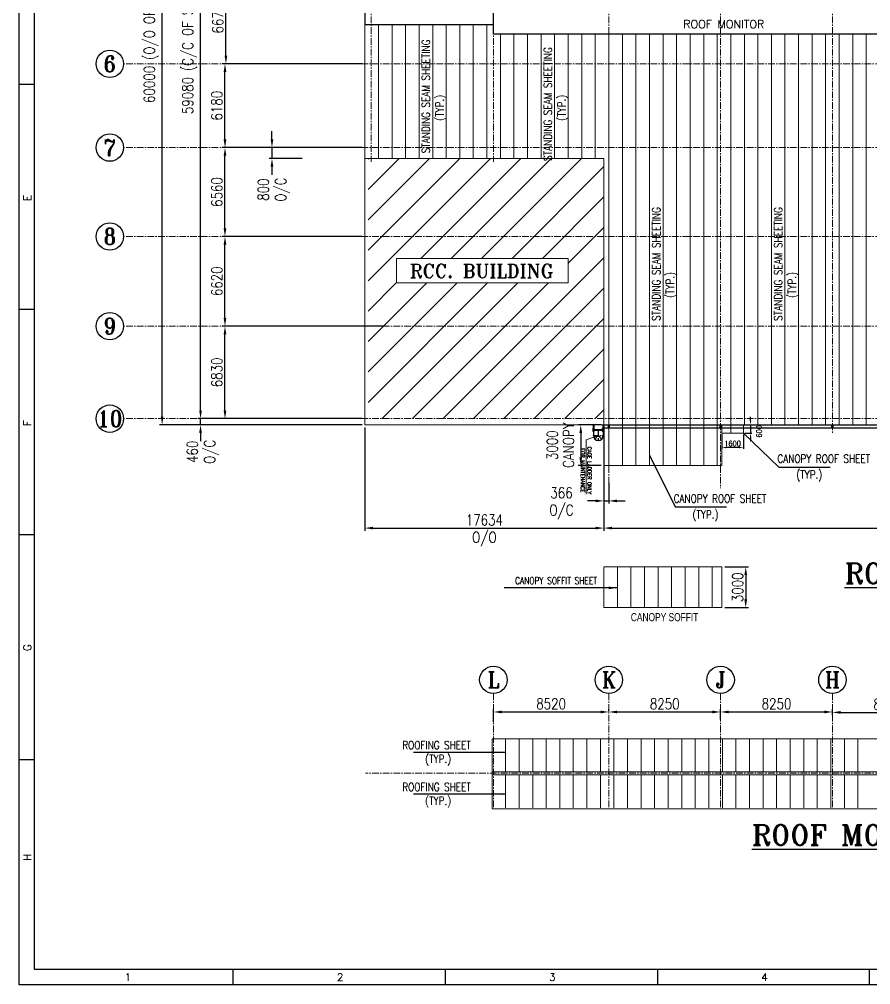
# Model space of a CAD drawing. Header units: millimetres. Extents: x 591978 to 1200763, y 19941 to 205918.
# Drawn here: x 787669 to 850500, y 19941 to 91199 of the extents above; entities that cross this region are included whole.
import ezdxf
from ezdxf.enums import TextEntityAlignment as Align

# ---------------------------------------------------------------- set-up
doc = ezdxf.new("R2010")
doc.units = ezdxf.units.MM
doc.header["$LTSCALE"] = 790
doc.header["$MEASUREMENT"] = 0
doc.header["$PDMODE"] = 3
for name, pattern in [('CENTER', [2, 1.25, -0.25, 0.25, -0.25]), ('Roof$0$CENTER', [2, 1.25, -0.25, 0.25, -0.25]), ('Roof$0$DASHED', [0.75, 0.5, -0.25]), ('Roof$0$HIDDEN', [0.375, 0.25, -0.125])]:
    doc.linetypes.add(name, pattern=pattern)
for name, color, linetype, lineweight in [('BRICK WALL', 41, 'Continuous', 15), ('CENTER', 8, 'CENTER', 9), ('HATCH', 8, 'Continuous', 9), ('HATECH', 140, 'Continuous', 9), ('Roof$0$A-ELEV-OTLN', 6, 'Continuous', 13), ('Roof$0$Ar-07--LEADER', 8, 'Continuous', 13), ('Roof$0$Ar-15--TEXT-1', 1, 'Continuous', 18), ('Roof$0$base plate', 1, 'Continuous', 15), ('Roof$0$PLINTH BEAM', 74, 'Continuous', 20), ('SHEETS', 190, 'Continuous', 20), ('TEXT-2', 4, 'Continuous', 15)]:
    doc.layers.add(name, color=color, linetype=linetype, lineweight=lineweight)
for name, color, linetype in [('DIM', 2, 'Continuous'), ('ha', 5, 'Continuous'), ('PIPE', 4, 'Continuous'), ('Roof$0$CEN', 252, 'Roof$0$CENTER'), ('Roof$0$DIM', 1, 'Continuous'), ('Roof$0$FLASHING', 1, 'Continuous'), ('Roof$0$ha', 5, 'Continuous'), ('Roof$0$TEXT', 7, 'Continuous'), ('STEEL', 4, 'Continuous'), ('text', 6, 'Continuous')]:
    doc.layers.add(name, color=color, linetype=linetype)
doc.styles.add('ARIAL', font='ARIALN.TTF')
doc.styles.add('ROMAND', font='romand.shx', dxfattribs={"height": 2.5})
doc.styles.add('ROMANS', font='romans.shx')
doc.styles.add('ROMANT', font='romant.shx', dxfattribs={"width": 0.75})
doc.styles.add('Roof$0$DIM FOR GRID', font='swissc.ttf')
doc.styles.add('Roof$0$TEXTN', font='romans.shx', dxfattribs={"width": 0.8})
doc.styles.add('T02', font='SIMPLEX.SHX', dxfattribs={"width": 0.8})
doc.dimstyles.new('DIM-200', dxfattribs={"dimscale": 200, "dimtxt": 2, "dimasz": 1.5, "dimexe": 0.5, "dimexo": 0.5, "dimgap": 0.5, "dimtad": 1, "dimdec": 0, "dimzin": 0, "dimdsep": 46, "dimtxsty": 'T02', "dimcen": 1, "dimclrd": 3, "dimclre": 3, "dimclrt": 2, "dimadec": 0, "dimazin": 0, "dimtfac": 1, "dimtdec": 0, "dimtmove": 2, "dimatfit": 3, "dimfxl": 1, "dimtolj": 1, "dimtzin": 0, "dimlwd": -1, "dimlwe": -1, "dimarcsym": 0})
doc.dimstyles.new('DIM-400', dxfattribs={"dimscale": 400, "dimtxt": 2, "dimasz": 1.5, "dimexe": 0.5, "dimexo": 0.5, "dimgap": 0.5, "dimtad": 1, "dimdec": 0, "dimzin": 0, "dimdsep": 46, "dimtxsty": 'T02', "dimcen": 1, "dimclrd": 3, "dimclre": 3, "dimclrt": 2, "dimadec": 0, "dimazin": 0, "dimtfac": 1, "dimtdec": 0, "dimtmove": 2, "dimatfit": 3, "dimfxl": 1, "dimtolj": 1, "dimtzin": 0, "dimlwd": -1, "dimlwe": -1, "dimarcsym": 0})
doc.dimstyles.new('DIM250', dxfattribs={"dimscale": 400, "dimtxt": 2, "dimasz": 1.5, "dimexe": 1, "dimexo": 1.5, "dimgap": 1, "dimtad": 1, "dimdec": 0, "dimzin": 0, "dimdsep": 46, "dimtxsty": 'ROMANS', "dimcen": 1, "dimclrd": 3, "dimclre": 3, "dimclrt": 7, "dimadec": 0, "dimazin": 0, "dimtfac": 1, "dimtdec": 0, "dimtix": 1, "dimtmove": 2, "dimatfit": 3, "dimfxl": 1, "dimtolj": 1, "dimtzin": 0, "dimarcsym": 0})
doc.dimstyles.new('Roof$0$DIM FOR GRID', dxfattribs={"dimtxt": 350, "dimasz": 250, "dimexe": 150, "dimexo": 25, "dimgap": 50, "dimtad": 1, "dimdec": 0, "dimzin": 0, "dimdsep": 46, "dimtxsty": 'Roof$0$DIM FOR GRID', "dimblk": 'Roof$0$_ArchTick', "dimcen": 500, "dimdle": 150, "dimclrd": 256, "dimclre": 256, "dimclrt": 7, "dimadec": 0, "dimazin": 0, "dimtfac": 1, "dimtdec": 0, "dimtofl": 0, "dimtmove": 0, "dimatfit": 3, "dimfxl": 1, "dimtolj": 1, "dimtzin": 0, "dimlwd": -1, "dimlwe": -1, "dimarcsym": 0})

# ---------------------------------------------------------------- blocks, each defined once
blk = doc.blocks.new('*D68')
at = {"color": 3, "transparency": 16777216}
for p, q in [((812975, 68551), (802648, 68551)), ((802848, 62321), (802848, 67951)), ((812975, 61721), (802648, 61721))]:
    blk.add_line(p, q, dxfattribs=at)
for points in [[(802748, 67951), (802948, 67951), (802848, 68551)], [(802748, 62321), (802948, 62321), (802848, 61721)]]:
    blk.add_solid(points, dxfattribs=at)
at = {"layer": 'DEFPOINTS', "color": 0, "transparency": 16777216}
for p in [(802848, 68551), (813175, 68551), (813175, 61721)]:
    blk.add_point(p, dxfattribs=at)
at = {"color": 2, "transparency": 16777216, "insert": (802248, 65136), "char_height": 800, "attachment_point": 5, "rotation": 90, "style": 'T02'}
blk.add_mtext('\\A1;6830', dxfattribs=at)
blk = doc.blocks.new('*D69')
at = {"color": 3, "transparency": 16777216}
for p, q in [((812975, 75171), (802648, 75171)), ((802848, 69151), (802848, 74571)), ((814700, 68551), (802648, 68551))]:
    blk.add_line(p, q, dxfattribs=at)
for points in [[(802748, 74571), (802948, 74571), (802848, 75171)], [(802748, 69151), (802948, 69151), (802848, 68551)]]:
    blk.add_solid(points, dxfattribs=at)
at = {"layer": 'DEFPOINTS', "color": 0, "transparency": 16777216}
for p in [(802848, 75171), (813175, 75171), (814900, 68551)]:
    blk.add_point(p, dxfattribs=at)
at = {"color": 2, "transparency": 16777216, "insert": (802248, 71861), "char_height": 800, "attachment_point": 5, "rotation": 90, "style": 'T02'}
blk.add_mtext('\\A1;6620', dxfattribs=at)
blk = doc.blocks.new('*D70')
at = {"color": 3, "transparency": 16777216}
for p, q in [((812975, 81731), (802648, 81731)), ((802848, 75771), (802848, 81131)), ((812975, 75171), (802648, 75171))]:
    blk.add_line(p, q, dxfattribs=at)
for points in [[(802748, 81131), (802948, 81131), (802848, 81731)], [(802748, 75771), (802948, 75771), (802848, 75171)]]:
    blk.add_solid(points, dxfattribs=at)
at = {"layer": 'DEFPOINTS', "color": 0, "transparency": 16777216}
for p in [(802848, 81731), (813175, 81731), (813175, 75171)]:
    blk.add_point(p, dxfattribs=at)
at = {"color": 2, "transparency": 16777216, "insert": (802248, 78451), "char_height": 800, "attachment_point": 5, "rotation": 90, "style": 'T02'}
blk.add_mtext('\\A1;6560', dxfattribs=at)
blk = doc.blocks.new('*D71')
at = {"color": 3, "transparency": 16777216}
for p, q in [((812975, 87911), (802648, 87911)), ((802848, 82331), (802848, 87311)), ((812975, 81731), (802648, 81731))]:
    blk.add_line(p, q, dxfattribs=at)
for points in [[(802748, 87311), (802948, 87311), (802848, 87911)], [(802748, 82331), (802948, 82331), (802848, 81731)]]:
    blk.add_solid(points, dxfattribs=at)
at = {"layer": 'DEFPOINTS', "color": 0, "transparency": 16777216}
for p in [(802848, 87911), (813175, 87911), (813175, 81731)]:
    blk.add_point(p, dxfattribs=at)
at = {"color": 2, "transparency": 16777216, "insert": (802248, 84821), "char_height": 800, "attachment_point": 5, "rotation": 90, "style": 'T02'}
blk.add_mtext('\\A1;6180', dxfattribs=at)
blk = doc.blocks.new('*D72')
at = {"color": 3, "transparency": 16777216}
for p, q in [((814633, 94581), (802716, 94581)), ((802916, 88511), (802916, 93981)), ((812975, 87911), (802716, 87911))]:
    blk.add_line(p, q, dxfattribs=at)
for points in [[(802816, 93981), (803016, 93981), (802916, 94581)], [(802816, 88511), (803016, 88511), (802916, 87911)]]:
    blk.add_solid(points, dxfattribs=at)
at = {"layer": 'DEFPOINTS', "color": 0, "transparency": 16777216}
for p in [(802916, 94581), (814833, 94581), (813175, 87911)]:
    blk.add_point(p, dxfattribs=at)
at = {"color": 2, "transparency": 16777216, "insert": (802316, 91246), "char_height": 800, "attachment_point": 5, "rotation": 90, "style": 'T02'}
blk.add_mtext('\\A1;6670', dxfattribs=at)
blk = doc.blocks.new('*D77')
at = {"color": 3, "transparency": 16777216}
for p, q in [((801044, 62321), (801044, 62921)), ((812975, 61721), (800844, 61721)), ((801044, 61261), (801044, 61721)), ((812975, 61261), (800844, 61261)), ((801044, 60661), (801044, 60061))]:
    blk.add_line(p, q, dxfattribs=at)
for points in [[(800944, 62321), (801144, 62321), (801044, 61721)], [(800944, 60661), (801144, 60661), (801044, 61261)]]:
    blk.add_solid(points, dxfattribs=at)
at = {"layer": 'DEFPOINTS', "color": 0, "transparency": 16777216}
for p in [(801044, 61721), (813175, 61721), (813175, 61261)]:
    blk.add_point(p, dxfattribs=at)
at = {"color": 2, "transparency": 16777216, "char_height": 800, "attachment_point": 5, "rotation": 90, "style": 'T02'}
for s, insert in [('\\A1;460', (800444, 59273)), ('\\A1;O/C', (801853, 59273))]:
    blk.add_mtext(s, dxfattribs=dict(at, insert=insert))
blk = doc.blocks.new('*D37')
at = {"color": 3, "transparency": 16777216}
for p, q in [((812975, 120801), (800844, 120801)), ((801044, 62321), (801044, 120201)), ((812975, 61721), (800844, 61721))]:
    blk.add_line(p, q, dxfattribs=at)
for points in [[(800944, 120201), (801144, 120201), (801044, 120801)], [(800944, 62321), (801144, 62321), (801044, 61721)]]:
    blk.add_solid(points, dxfattribs=at)
at = {"layer": 'DEFPOINTS', "color": 0, "transparency": 16777216}
for p in [(801044, 120801), (813175, 120801), (813175, 61721)]:
    blk.add_point(p, dxfattribs=at)
at = {"color": 2, "transparency": 16777216, "insert": (800234, 91261), "char_height": 800, "attachment_point": 5, "rotation": 90, "style": 'T02'}
blk.add_mtext('\\A1;59080 (C/C OF STEEL COLUMN)', dxfattribs=at)
blk = doc.blocks.new('*D39')
at = {"color": 3, "transparency": 16777216}
for p, q in [((812975, 121261), (798009, 121261)), ((798209, 61861), (798209, 120661)), ((812975, 61261), (798009, 61261))]:
    blk.add_line(p, q, dxfattribs=at)
for points in [[(798109, 120661), (798309, 120661), (798209, 121261)], [(798109, 61861), (798309, 61861), (798209, 61261)]]:
    blk.add_solid(points, dxfattribs=at)
at = {"layer": 'DEFPOINTS', "color": 0, "transparency": 16777216}
for p in [(798209, 121261), (813175, 121261), (813175, 61261)]:
    blk.add_point(p, dxfattribs=at)
at = {"color": 2, "transparency": 16777216, "insert": (797399, 91261), "char_height": 800, "attachment_point": 5, "rotation": 90, "style": 'T02'}
blk.add_mtext('\\A1;60000 (O/O OF STEEL LINE)', dxfattribs=at)
blk = doc.blocks.new('*D78')
at = {"color": 3, "transparency": 16777216}
for p, q in [((806316, 82331), (806316, 82931)), ((808551, 81731), (806116, 81731)), ((806316, 81731), (806316, 80931)), ((808551, 80931), (806116, 80931)), ((806316, 80331), (806316, 79731))]:
    blk.add_line(p, q, dxfattribs=at)
for points in [[(806216, 82331), (806416, 82331), (806316, 81731)], [(806216, 80331), (806416, 80331), (806316, 80931)]]:
    blk.add_solid(points, dxfattribs=at)
at = {"layer": 'DEFPOINTS', "color": 0, "transparency": 16777216}
for p in [(808751, 81731), (806316, 80931), (808751, 80931)]:
    blk.add_point(p, dxfattribs=at)
at = {"color": 2, "transparency": 16777216, "char_height": 800, "attachment_point": 5, "rotation": 90, "style": 'T02'}
for s, insert in [('\\A1;800', (805680, 78626)), ('\\A1;O/C', (807089, 78626))]:
    blk.add_mtext(s, dxfattribs=dict(at, insert=insert))
blk = doc.blocks.new('*D40')
at = {"color": 3, "transparency": 16777216}
for p, q in [((813175, 61061), (813175, 53444)), ((830809, 61143), (830809, 53444)), ((813775, 53644), (830209, 53644))]:
    blk.add_line(p, q, dxfattribs=at)
for points in [[(813775, 53744), (813775, 53544), (813175, 53644)], [(830209, 53744), (830209, 53544), (830809, 53644)]]:
    blk.add_solid(points, dxfattribs=at)
at = {"layer": 'DEFPOINTS', "color": 0, "transparency": 16777216}
for p in [(830809, 61343), (813175, 61261), (830809, 53644)]:
    blk.add_point(p, dxfattribs=at)
at = {"color": 2, "transparency": 16777216, "char_height": 800, "attachment_point": 5, "style": 'T02'}
for s, insert in [('\\A1;17634', (821992, 54244)), ('\\A1;O/O', (821992, 52835))]:
    blk.add_mtext(s, dxfattribs=dict(at, insert=insert))
blk = doc.blocks.new('*D79')
at = {"color": 3, "transparency": 16777216}
for p, q in [((830809, 61143), (830809, 53444)), ((897175, 61061), (897175, 53444)), ((831409, 53644), (896575, 53644))]:
    blk.add_line(p, q, dxfattribs=at)
for points in [[(831409, 53744), (831409, 53544), (830809, 53644)], [(896575, 53744), (896575, 53544), (897175, 53644)]]:
    blk.add_solid(points, dxfattribs=at)
at = {"layer": 'DEFPOINTS', "color": 0, "transparency": 16777216}
for p in [(830809, 61343), (897175, 61261), (897175, 53644)]:
    blk.add_point(p, dxfattribs=at)
at = {"color": 2, "transparency": 16777216, "char_height": 800, "attachment_point": 5, "style": 'T02'}
for s, insert in [('\\A1;66366', (863992, 54244)), ('\\A1;O/O', (863992, 52835))]:
    blk.add_mtext(s, dxfattribs=dict(at, insert=insert))
blk = doc.blocks.new('*D80')
at = {"color": 3, "transparency": 16777216}
for p, q in [((830809, 60737), (830809, 55448)), ((831175, 56986), (831175, 55448)), ((830209, 55648), (829609, 55648)), ((830809, 55648), (831175, 55648)), ((831775, 55648), (832375, 55648))]:
    blk.add_line(p, q, dxfattribs=at)
for points in [[(830209, 55748), (830209, 55548), (830809, 55648)], [(831775, 55748), (831775, 55548), (831175, 55648)]]:
    blk.add_solid(points, dxfattribs=at)
at = {"layer": 'DEFPOINTS', "color": 0, "transparency": 16777216}
for p in [(830809, 60937), (831175, 57186), (831175, 55648)]:
    blk.add_point(p, dxfattribs=at)
at = {"color": 2, "transparency": 16777216, "char_height": 800, "attachment_point": 5, "style": 'T02'}
for s, insert in [('\\A1;366', (827680, 56248)), ('\\A1;O/C', (827680, 54838))]:
    blk.add_mtext(s, dxfattribs=dict(at, insert=insert))
blk = doc.blocks.new('SSQQ')
for p, q in [((1488958.41, -272788.85), (1488953.41, -272788.85)), ((1488958.41, -272863.1), (1488953.41, -272863.1)), ((1488958.41, -272937.35), (1488953.41, -272937.35)), ((1488958.41, -273011.6), (1488953.41, -273011.6)), ((1489023.91, -273080.85), (1489023.91, -273085.85)), ((1489093.91, -273080.85), (1489093.91, -273085.85)), ((1489163.91, -273080.85), (1489163.91, -273085.85)), ((1489233.91, -273085.85), (1489233.91, -273080.85))]:
    blk.add_line(p, q)
for points in [[(1489794.41, -273085.85), (1488953.41, -273085.85), (1488953.41, -272491.85), (1489794.41, -272491.85)], [(1489789.41, -273080.85), (1488958.41, -273080.85), (1488958.41, -272496.85), (1489789.41, -272496.85)]]:
    blk.add_lwpolyline(points, close=True)
at = {"style": 'ROMANS'}
for s, p in [('E', (1488957.3, -272827.25)), ('F', (1488957.3, -272901.5)), ('G', (1488957.3, -272975.75)), ('H', (1488957.3, -273045))]:
    blk.add_text(s, height=2.5, rotation=90, dxfattribs=at).set_placement(p)
for s, p in [('1', (1488988.19, -273084.62)), ('2', (1489058.19, -273084.62)), ('3', (1489128.19, -273084.62)), ('4', (1489198.19, -273084.62))]:
    blk.add_text(s, height=2.5, dxfattribs=at).set_placement(p)
blk = doc.blocks.new('*D41')
at = {"color": 3, "transparency": 16777216}
for p, q in [((822655, 39319), (822655, 40271)), ((823255, 40071), (830575, 40071)), ((831175, 40097), (831175, 40271))]:
    blk.add_line(p, q, dxfattribs=at)
for points in [[(823255, 40171), (823255, 39971), (822655, 40071)], [(830575, 40171), (830575, 39971), (831175, 40071)]]:
    blk.add_solid(points, dxfattribs=at)
at = {"layer": 'DEFPOINTS', "color": 0, "transparency": 16777216}
for p in [(831175, 40071), (831175, 39897), (822655, 39119)]:
    blk.add_point(p, dxfattribs=at)
at = {"color": 2, "transparency": 16777216, "insert": (826915, 40671), "char_height": 800, "attachment_point": 5, "style": 'T02'}
blk.add_mtext('\\A1;8520', dxfattribs=at)
blk = doc.blocks.new('*D42')
at = {"color": 3, "transparency": 16777216}
for p, q in [((831175, 40097), (831175, 40271)), ((831775, 40071), (838825, 40071)), ((839425, 39521), (839425, 40271))]:
    blk.add_line(p, q, dxfattribs=at)
for points in [[(831775, 40171), (831775, 39971), (831175, 40071)], [(838825, 40171), (838825, 39971), (839425, 40071)]]:
    blk.add_solid(points, dxfattribs=at)
at = {"layer": 'DEFPOINTS', "color": 0, "transparency": 16777216}
for p in [(839425, 40071), (831175, 39897), (839425, 39321)]:
    blk.add_point(p, dxfattribs=at)
at = {"color": 2, "transparency": 16777216, "insert": (835300, 40671), "char_height": 800, "attachment_point": 5, "style": 'T02'}
blk.add_mtext('\\A1;8250', dxfattribs=at)
blk = doc.blocks.new('*D43')
at = {"color": 3, "transparency": 16777216}
for p, q in [((839425, 39862), (839425, 40271)), ((840025, 40071), (847075, 40071)), ((847675, 39832), (847675, 40271))]:
    blk.add_line(p, q, dxfattribs=at)
for points in [[(840025, 40171), (840025, 39971), (839425, 40071)], [(847075, 40171), (847075, 39971), (847675, 40071)]]:
    blk.add_solid(points, dxfattribs=at)
at = {"layer": 'DEFPOINTS', "color": 0, "transparency": 16777216}
for p in [(847675, 40071), (839425, 39662), (847675, 39632)]:
    blk.add_point(p, dxfattribs=at)
at = {"color": 2, "transparency": 16777216, "insert": (843550, 40671), "char_height": 800, "attachment_point": 5, "style": 'T02'}
blk.add_mtext('\\A1;8250', dxfattribs=at)
blk = doc.blocks.new('*D44')
at = {"color": 3, "transparency": 16777216}
for p, q in [((847675, 39832), (847675, 40241)), ((848275, 40041), (855325, 40041)), ((855925, 39851), (855925, 40241))]:
    blk.add_line(p, q, dxfattribs=at)
for points in [[(848275, 40141), (848275, 39941), (847675, 40041)], [(855325, 40141), (855325, 39941), (855925, 40041)]]:
    blk.add_solid(points, dxfattribs=at)
at = {"layer": 'DEFPOINTS', "color": 0, "transparency": 16777216}
for p in [(855925, 40041), (847675, 39632), (855925, 39651)]:
    blk.add_point(p, dxfattribs=at)
at = {"color": 2, "transparency": 16777216, "insert": (851800, 40641), "char_height": 800, "attachment_point": 5, "style": 'T02'}
blk.add_mtext('\\A1;8250', dxfattribs=at)
blk = doc.blocks.new('*D10')
at = {"color": 3, "transparency": 16777216}
for p, q in [((830609, 61261), (828903, 61261)), ((829103, 60661), (829103, 58861)), ((830609, 58261), (828903, 58261))]:
    blk.add_line(p, q, dxfattribs=at)
for points in [[(829003, 60661), (829203, 60661), (829103, 61261)], [(829003, 58861), (829203, 58861), (829103, 58261)]]:
    blk.add_solid(points, dxfattribs=at)
at = {"layer": 'DEFPOINTS', "color": 0, "transparency": 16777216}
for p in [(830809, 61261), (829103, 58261), (830809, 58261)]:
    blk.add_point(p, dxfattribs=at)
at = {"color": 2, "transparency": 16777216, "char_height": 800, "attachment_point": 5, "rotation": 90, "style": 'T02'}
for s, insert in [('\\A1;CANOPY', (828203, 59761)), ('\\A1;3000', (827003, 59761))]:
    blk.add_mtext(s, dxfattribs=dict(at, insert=insert))
blk = doc.blocks.new('*D110')
at = {"color": 3, "transparency": 16777216}
for p, q in [((841635, 61561), (841635, 61861)), ((841210, 60661), (841735, 60661)), ((841260, 61261), (841735, 61261)), ((841635, 61261), (841635, 60661)), ((841635, 60361), (841635, 60061))]:
    blk.add_line(p, q, dxfattribs=at)
for points in [[(841585, 61561), (841685, 61561), (841635, 61261)], [(841585, 60361), (841685, 60361), (841635, 60661)]]:
    blk.add_solid(points, dxfattribs=at)
at = {"layer": 'DEFPOINTS', "color": 0, "transparency": 16777216}
for p in [(841110, 60661), (841160, 61261), (841635, 60661)]:
    blk.add_point(p, dxfattribs=at)
at = {"color": 2, "transparency": 16777216, "insert": (842264, 60779), "char_height": 400, "attachment_point": 5, "rotation": 90, "style": 'T02'}
blk.add_mtext('\\A1;600', dxfattribs=at)
blk = doc.blocks.new('*D111')
at = {"color": 3, "transparency": 16777216}
for p, q in [((839510, 60561), (839510, 59485)), ((841110, 60561), (841110, 59485)), ((840810, 59585), (839810, 59585))]:
    blk.add_line(p, q, dxfattribs=at)
for points in [[(839810, 59635), (839810, 59535), (839510, 59585)], [(840810, 59635), (840810, 59535), (841110, 59585)]]:
    blk.add_solid(points, dxfattribs=at)
at = {"layer": 'DEFPOINTS', "color": 0, "transparency": 16777216}
for p in [(839510, 60661), (841110, 60661), (839510, 59585)]:
    blk.add_point(p, dxfattribs=at)
at = {"color": 2, "transparency": 16777216, "insert": (840310, 59885), "char_height": 400, "attachment_point": 5, "style": 'T02'}
blk.add_mtext('\\A1;1600', dxfattribs=at)
blk = doc.blocks.new('Roof$0$D')
at = {"layer": 'Roof$0$TEXT'}
for p, q in [((5821445, -7980919), (5821445, -7981069)), ((5821845, -7980919), (5821445, -7980919)), ((5821445, -7981069), (5821450, -7981069)), ((5821454, -7981065), (5821462, -7980939)), ((5821471, -7980931), (5821819, -7980931)), ((5821828, -7980939), (5821836, -7981065)), ((5821840, -7981069), (5821845, -7981069)), ((5821845, -7981069), (5821845, -7980919))]:
    blk.add_line(p, q, dxfattribs=at)
for centre, radius, start, end in [((5821450, -7981065), 4.5, 270, 356.56637), ((5821471, -7980940), 9, 90, 176.56637), ((5821819, -7980940), 9, 3.43363, 90), ((5821840, -7981065), 4.5, 183.43363, 270)]:
    blk.add_arc(centre, radius, start, end, dxfattribs=at)
blk = doc.blocks.new('Roof$0$RDTTT')
at = {"layer": 'Roof$0$FLASHING'}
for points in [[(3123614, -5545188), (3123621, -5545188), (3123621, -5545194)], [(3123633, -5545188), (3123626, -5545188), (3123626, -5545194)], [(3123663, -5545064), (3123663, -5545071), (3123669, -5545071)], [(3123663, -5545112), (3123663, -5545105), (3123669, -5545105)], [(3124308, -5545064), (3124308, -5545071), (3124303, -5545071)], [(3124308, -5545112), (3124308, -5545105), (3124303, -5545105)], [(3124339, -5545188), (3124346, -5545188), (3124346, -5545194)], [(3124358, -5545188), (3124351, -5545188), (3124351, -5545194)]]:
    blk.add_hatch(color=256, dxfattribs=at).paths.add_polyline_path(points)
at = {"layer": 'Roof$0$base plate'}
for points in [[(3123573, -5545203), (3123573, -5544973), (3123678, -5544973), (3123678, -5545203)], [(3124398, -5545203), (3124398, -5544973), (3124293, -5544973), (3124293, -5545203)]]:
    blk.add_lwpolyline(points, close=True, dxfattribs=at)
at = {"layer": 'Roof$0$CEN', "ltscale": 0.4}
for p, q in [((3123986, -5545063), (3123986, -5545833)), ((3123621, -5545513), (3124351, -5545513)), ((3123986, -5545513), (3123724, -5545775)), ((3123986, -5545513), (3124247, -5545775))]:
    blk.add_line(p, q, dxfattribs=at)
at = {"layer": 'Roof$0$DIM', "linetype": 'Roof$0$CENTER', "ltscale": 0.1}
for p, q in [((3123626, -5544732), (3123626, -5544982)), ((3124331, -5545088), (3123656, -5545088)), ((3124346, -5544732), (3124346, -5544982))]:
    blk.add_line(p, q, dxfattribs=at)
at = {"layer": 'Roof$0$FLASHING'}
for p, q in [((3123614, -5545188), (3123621, -5545194)), ((3123633, -5545188), (3123626, -5545194)), ((3123663, -5545064), (3123669, -5545071)), ((3123663, -5545112), (3123669, -5545105)), ((3124308, -5545064), (3124303, -5545071)), ((3124308, -5545112), (3124303, -5545105)), ((3124339, -5545188), (3124346, -5545194)), ((3124358, -5545188), (3124351, -5545194))]:
    blk.add_line(p, q, dxfattribs=at)
at = {"layer": 'Roof$0$ha'}
for p, q in [((3123661, -5544726), (3123591, -5544726)), ((3123591, -5544732), (3123591, -5544726)), ((3123661, -5544732), (3123591, -5544732)), ((3123661, -5544982), (3123591, -5544982)), ((3123591, -5544988), (3123591, -5544982)), ((3123661, -5544988), (3123591, -5544988)), ((3123661, -5544732), (3123661, -5544726)), ((3123661, -5544988), (3123661, -5544982)), ((3123663, -5545071), (3124308, -5545071)), ((3123663, -5545105), (3124308, -5545105)), ((3124311, -5544726), (3124381, -5544726)), ((3124311, -5544732), (3124311, -5544726)), ((3124311, -5544732), (3124381, -5544732)), ((3124311, -5544982), (3124381, -5544982)), ((3124311, -5544988), (3124311, -5544982)), ((3124311, -5544988), (3124381, -5544988)), ((3124381, -5544732), (3124381, -5544726)), ((3124381, -5544988), (3124381, -5544982))]:
    blk.add_line(p, q, dxfattribs=at)
at = {"layer": 'Roof$0$PLINTH BEAM'}
blk.add_line((3124371, -5544982), (3124371, -5544732), dxfattribs=at)
at = {"layer": 'Roof$0$TEXT'}
for p, q in [((3123601, -5544732), (3123601, -5544982)), ((3123621, -5545188), (3123621, -5545513)), ((3123626, -5545188), (3123626, -5545513)), ((3123651, -5544732), (3123651, -5544982)), ((3124321, -5544732), (3124321, -5544982)), ((3124346, -5545188), (3124346, -5545513)), ((3124351, -5545188), (3124351, -5545513)), ((3124371, -5544732), (3124371, -5544982)), ((3123616, -5545473), (3123616, -5545513)), ((3123616, -5545473), (3123621, -5545473)), ((3123616, -5545513), (3123621, -5545513)), ((3123966, -5545878), (3124006, -5545878)), ((3123966, -5545878), (3123966, -5545883)), ((3123966, -5545883), (3124006, -5545883)), ((3124006, -5545878), (3124006, -5545883)), ((3124356, -5545473), (3124351, -5545473)), ((3124356, -5545513), (3124351, -5545513)), ((3124356, -5545473), (3124356, -5545513))]:
    blk.add_line(p, q, dxfattribs=at)
at = {"layer": 'Roof$0$TEXT', "linetype": 'Roof$0$HIDDEN', "ltscale": 0.2}
for p, q in [((3123607, -5544732), (3123607, -5544982)), ((3123663, -5545074), (3124308, -5545074)), ((3123663, -5545102), (3124308, -5545102)), ((3124365, -5544732), (3124365, -5544982))]:
    blk.add_line(p, q, dxfattribs=at)
at = {"layer": 'Roof$0$TEXT', "color": 3}
for points in [[(3123710, -5545760), (3123738, -5545789), (3123742, -5545785), (3123714, -5545757)], [(3124262, -5545760), (3124233, -5545789), (3124230, -5545785), (3124258, -5545757)]]:
    blk.add_lwpolyline(points, close=True, dxfattribs=at)
at = {"layer": 'Roof$0$TEXT'}
for radius in [365, 360]:
    blk.add_arc((3123986, -5545513), radius, 180, 0, dxfattribs=at)
at = {"layer": 'Roof$0$PLINTH BEAM', "zscale": 0.5}
for p, xscale, yscale, rotation in [((7114123, -2634265), 0.5, 0.5, 270), ((-866151, -2634265), -0.5000000000000002, 0.5000000000000002, 90)]:
    blk.add_blockref('Roof$0$D', p, dxfattribs=dict(at, xscale=xscale, yscale=yscale, rotation=rotation))
blk = doc.blocks.new('Roof$0$_ArchTick')
at = {"color": 0, "linetype": 'ByBlock', "const_width": 0.15}
blk.add_lwpolyline([(-0.5, -0.5), (0.5, 0.5)], dxfattribs=at)
blk = doc.blocks.new('*D137')
at = {"color": 3, "transparency": 16777216}
for p, q in [((839725, 50773), (841479, 50773)), ((841279, 50173), (841279, 48373)), ((839725, 47773), (841479, 47773))]:
    blk.add_line(p, q, dxfattribs=at)
for points in [[(841179, 50173), (841379, 50173), (841279, 50773)], [(841179, 48373), (841379, 48373), (841279, 47773)]]:
    blk.add_solid(points, dxfattribs=at)
at = {"layer": 'DEFPOINTS', "color": 0, "transparency": 16777216}
for p in [(839525, 50773), (839525, 47773), (841279, 47773)]:
    blk.add_point(p, dxfattribs=at)
at = {"color": 2, "transparency": 16777216, "insert": (840679, 49273), "char_height": 800, "attachment_point": 5, "rotation": 90, "style": 'T02'}
blk.add_mtext('\\A1;3000', dxfattribs=at)

msp = doc.modelspace()

# ---------------------------------------------------------------- hatches: boundary and pattern name
at = {"layer": 'HATCH'}
h = msp.add_hatch(dxfattribs=at)
h.set_pattern_fill('ANSI31', color=3, scale=500)
h.set_pattern_definition([(45, (342440.8, 119549.6), (-1122.532, 1122.532), [])])
h.paths.add_polyline_path([(830809.2, 80930.8), (813405.1, 80930.8), (813405.1, 75170.8), (830809.2, 75170.8)])
h.paths.add_polyline_path([(830809.2, 75170.8), (813405.1, 75170.8), (813405.1, 68550.8), (830809.2, 68550.8)])
h.paths.add_polyline_path([(828169.3, 73553.5), (828169.3, 71740.6), (815515.2, 71740.6), (815515.2, 73553.5)], flags=16)
h.paths.add_polyline_path([(830809.2, 68550.8), (813405.1, 68550.8), (813405.1, 61720.8), (830809.2, 61720.8)])
h.paths.add_polyline_path([(815621.8, 71871), (827979, 71871), (827979, 73371), (815621.8, 73371)], flags=8)

# ---------------------------------------------------------------- linework, layer by layer
at = {"color": 4}
msp.add_lwpolyline([(822655.1, 92412.5), (888925.1, 92412.5), (888925.1, 90109.2), (822655.1, 90109.2)], close=True, dxfattribs=at)
at = {"color": 7}
msp.add_lwpolyline([(822655.1, 91696.3), (813175.1, 91696.3), (813175.1, 90825.3), (822655.1, 90825.3)], close=True, dxfattribs=at)
at = {"ltscale": 0.12}
for centre in [(794347.6, 87910.8), (794347.6, 81730.8), (794347.6, 75170.8), (794347.6, 68550.8), (794347.6, 61720.8), (822655.1, 42443.8), (831175.1, 42443.8), (839425.1, 42443.8), (847675.1, 42443.8)]:
    msp.add_circle(centre, 1012.7, dxfattribs=at)
at = {"layer": 'BRICK WALL', "color": 1}
for q in [(813175.1, 80930.8), (830809.2, 61260.8)]:
    msp.add_line((830809.2, 80930.8), q, dxfattribs=at)
at = {"layer": 'BRICK WALL', "ltscale": 3}
for p, q in [((889025.1, 35658.3), (822555.1, 35658.3)), ((889025.1, 35428.5), (822555.1, 35428.5))]:
    msp.add_line(p, q, dxfattribs=at)
at = {"layer": 'BRICK WALL', "color": 1}
for points in [[(813175.1, 121260.8), (897175.1, 121260.8), (897175.1, 61260.8), (813175.1, 61260.8)], [(830809.2, 61260.8), (839525.1, 61260.8), (839525.1, 58260.8), (830809.2, 58260.8)], [(830809.2, 61260.8), (839525.1, 61260.8), (839525.1, 58260.8), (830809.2, 58260.8)], [(839510.3, 61260.8), (841110.3, 61260.8), (841110.3, 60660.8), (839510.3, 60660.8)], [(889025.1, 38083.4), (822555.1, 38083.4), (822555.1, 32932.9), (889025.1, 32932.9)]]:
    msp.add_lwpolyline(points, close=True, dxfattribs=at)
at = {"layer": 'CENTER', "ltscale": 0.5}
for p, q in [((813645.1, 138796.5), (813645.1, 80667.8)), ((822655.1, 138796.5), (822655.1, 80667.8)), ((831175.1, 138796.5), (831175.2, 56388.1)), ((839425.1, 138796.5), (839425.1, 56602.7)), ((847675.1, 138796.5), (847675.1, 60660.8)), ((897946.7, 87910.8), (795360.4, 87910.8)), ((897946.7, 81730.8), (795360.4, 81730.8)), ((897946.7, 75170.8), (795360.4, 75170.8)), ((897946.7, 68550.8), (795360.4, 68550.8)), ((897946.7, 61720.8), (795360.4, 61720.8)), ((822655.1, 41431.1), (822655.1, 32932.9)), ((831175.1, 41431.1), (831175.2, 32932.9)), ((839425.1, 41431.1), (839425.1, 32932.9)), ((847675.1, 41431.1), (847675.1, 32932.9)), ((897946.7, 35543.4), (813216.5, 35543.4))]:
    msp.add_line(p, q, dxfattribs=at)
at = {"layer": 'ha', "color": 40}
msp.add_lwpolyline([(830809.2, 61260.8), (897175.1, 61260.8), (897175.1, 61010.8), (830809.2, 61010.8)], close=True, dxfattribs=at)
at = {"layer": 'HATECH'}
for p, q in [((814175.1, 90825.3), (814175.1, 80930.8)), ((815175.1, 90825.3), (815175.1, 80930.8)), ((816175.1, 90825.3), (816175.1, 80930.8)), ((817175.1, 90825.3), (817175.1, 80930.8)), ((818175.1, 90825.3), (818175.1, 80930.8)), ((819175.1, 90825.3), (819175.1, 80930.8)), ((820175.1, 90825.3), (820175.1, 80930.8)), ((821175.1, 90825.3), (821175.1, 80930.8)), ((822175.1, 90825.3), (822175.1, 80930.8)), ((823175.1, 90109.2), (823175.1, 80930.8)), ((824175.1, 90109.2), (824175.1, 80930.8)), ((825175.1, 90109.2), (825175.1, 80930.8)), ((826175.1, 90109.2), (826175.1, 80930.8)), ((827175.1, 90109.2), (827175.1, 80930.8)), ((828175.1, 90109.2), (828175.1, 80930.8)), ((829175.1, 90109.2), (829175.1, 80930.8)), ((830175.1, 90109.2), (830175.1, 80930.8)), ((831175.1, 90109.2), (831175.1, 58260.8)), ((832175.1, 90109.2), (832175.1, 58260.8)), ((833175.1, 90109.2), (833175.1, 58260.8)), ((834175.1, 90109.2), (834175.1, 58260.8)), ((835175.1, 90109.2), (835175.1, 58260.8)), ((836175.1, 90109.2), (836175.1, 58260.8)), ((837175.1, 90109.2), (837175.1, 58260.8)), ((838175.1, 90109.2), (838175.1, 58260.8)), ((839175.1, 90109.2), (839175.1, 58260.8)), ((840175.1, 90109.2), (840175.1, 60660.8)), ((841175.1, 90109.2), (841175.1, 61260.8)), ((842175.1, 90109.2), (842175.1, 61260.8)), ((843175.1, 90109.2), (843175.1, 61260.8)), ((844175.1, 90109.2), (844175.1, 61260.8)), ((845175.1, 90109.2), (845175.1, 61260.8)), ((846175.1, 90109.2), (846175.1, 61260.8)), ((847175.1, 90109.2), (847175.1, 61260.8)), ((848175.1, 90109.2), (848175.1, 61260.8)), ((849175.1, 90109.2), (849175.1, 61260.8)), ((850175.1, 90109.2), (850175.1, 61260.8)), ((823555.1, 35658.3), (823555.1, 38083.4)), ((824555.1, 35658.3), (824555.1, 38083.4)), ((825555.1, 35658.3), (825555.1, 38083.4)), ((826555.1, 35658.3), (826555.1, 38083.4)), ((827555.1, 35658.3), (827555.1, 38083.4)), ((828555.1, 35658.3), (828555.1, 38083.4)), ((829555.1, 35658.3), (829555.1, 38083.4)), ((830555.1, 35658.3), (830555.1, 38083.4)), ((831555.1, 35658.3), (831555.1, 38083.4)), ((832555.1, 35658.3), (832555.1, 38083.4)), ((833555.1, 35658.3), (833555.1, 38083.4)), ((834555.1, 35658.3), (834555.1, 38083.4)), ((835555.1, 35658.3), (835555.1, 38083.4)), ((836555.1, 35658.3), (836555.1, 38083.4)), ((837555.1, 35658.3), (837555.1, 38083.4)), ((838555.1, 35658.3), (838555.1, 38083.4)), ((839555.1, 35658.3), (839555.1, 38083.4)), ((840555.1, 35658.3), (840555.1, 38083.4)), ((841555.1, 35658.3), (841555.1, 38083.4)), ((842555.1, 35658.3), (842555.1, 38083.4)), ((843555.1, 35658.3), (843555.1, 38083.4)), ((844555.1, 35658.3), (844555.1, 38083.4)), ((845555.1, 35658.3), (845555.1, 38083.4)), ((846555.1, 35658.3), (846555.1, 38083.4)), ((847555.1, 35658.3), (847555.1, 38083.4)), ((848555.1, 35658.3), (848555.1, 38083.4)), ((849555.1, 35658.3), (849555.1, 38083.4)), ((823555.1, 35428.5), (823555.1, 33003.4)), ((824555.1, 35428.5), (824555.1, 33003.4)), ((825555.1, 35428.5), (825555.1, 33003.4)), ((826555.1, 35428.5), (826555.1, 33003.4)), ((827555.1, 35428.5), (827555.1, 33003.4)), ((828555.1, 35428.5), (828555.1, 33003.4)), ((829555.1, 35428.5), (829555.1, 33003.4)), ((830555.1, 35428.5), (830555.1, 33003.4)), ((831555.1, 35428.5), (831555.1, 33003.4)), ((832555.1, 35428.5), (832555.1, 33003.4)), ((833555.1, 35428.5), (833555.1, 33003.4)), ((834555.1, 35428.5), (834555.1, 33003.4)), ((835555.1, 35428.5), (835555.1, 33003.4)), ((836555.1, 35428.5), (836555.1, 33003.4)), ((837555.1, 35428.5), (837555.1, 33003.4)), ((838555.1, 35428.5), (838555.1, 33003.4)), ((839555.1, 35428.5), (839555.1, 33003.4)), ((840555.1, 35428.5), (840555.1, 33003.4)), ((841555.1, 35428.5), (841555.1, 33003.4)), ((842555.1, 35428.5), (842555.1, 33003.4)), ((843555.1, 35428.5), (843555.1, 33003.4)), ((844555.1, 35428.5), (844555.1, 33003.4)), ((845555.1, 35428.5), (845555.1, 33003.4)), ((846555.1, 35428.5), (846555.1, 33003.4)), ((847555.1, 35428.5), (847555.1, 33003.4)), ((848555.1, 35428.5), (848555.1, 33003.4)), ((849555.1, 35428.5), (849555.1, 33003.4))]:
    msp.add_line(p, q, dxfattribs=at)
at = {"layer": 'PIPE'}
for points in [[(831120.1, 61080.8), (831230.1, 61080.8), (831230.1, 61190.8), (831120.1, 61190.8)], [(839370.1, 61080.8), (839480.1, 61080.8), (839480.1, 61190.8), (839370.1, 61190.8)], [(847620.1, 61080.8), (847730.1, 61080.8), (847730.1, 61190.8), (847620.1, 61190.8)]]:
    msp.add_lwpolyline(points, close=True, dxfattribs=at)
at = {"layer": 'SHEETS', "ltscale": 3}
for p, q in [((831809.2, 47772.5), (831809.2, 50772.5)), ((832809.2, 47772.5), (832809.2, 50772.5)), ((833809.2, 47772.5), (833809.2, 50772.5)), ((834809.2, 47772.5), (834809.2, 50772.5)), ((835809.2, 47772.5), (835809.2, 50772.5)), ((836809.2, 47772.5), (836809.2, 50772.5)), ((837809.2, 47772.5), (837809.2, 50772.5)), ((838809.2, 47772.5), (838809.2, 50772.5))]:
    msp.add_line(p, q, dxfattribs=at)
msp.add_lwpolyline([(839525.1, 50772.5), (830809.2, 50772.5), (830809.2, 47772.5), (839525.1, 47772.5)], close=True, dxfattribs=at)
at = {"layer": 'TEXT-2', "color": 252, "true_color": 0x939598}
msp.add_lwpolyline([(828169.3, 73553.5), (815515.2, 73553.5), (815515.2, 71740.6), (828169.3, 71740.6)], close=True, dxfattribs=at)

# ---------------------------------------------------------------- block references
at = {"color": 0, "lineweight": 9, "xscale": 223.6875882731784, "yscale": 223.6875882731784, "zscale": 223.6875882731784}
msp.add_blockref('SSQQ', (-332272729, 61105855.1), dxfattribs=at)
at = {"layer": 'Roof$0$A-ELEV-OTLN', "linetype": 'Continuous'}
msp.add_blockref('Roof$0$RDTTT', (-2293589.1, 5605986.8), dxfattribs=at)

# ---------------------------------------------------------------- texts
at = {"color": 2, "lineweight": 9, "style": 'ROMANS', "width": 0.8}
msp.add_text('CANOPY SOFFIT SHEET', height=500, dxfattribs=at).set_placement((830295.8, 49764.2, 1625.2), align=Align.MIDDLE_RIGHT)
at = {"layer": 'Roof$0$Ar-15--TEXT-1', "linetype": 'Roof$0$DASHED', "ltscale": 15, "insert": (829898.9, 57901.3, 0), "char_height": 300, "width": 6127.35, "attachment_point": 2, "rotation": 270, "style": 'Roof$0$TEXTN'}
msp.add_mtext('CAGE LADDER ONLY \\PFOR MAINTENANCE ', dxfattribs=at)
at = {"layer": 'STEEL', "color": 6, "style": 'ROMAND'}
msp.add_text('ROOF MONITOR', height=596.495, dxfattribs=at).set_placement((836667.8, 90539.8))
at = {"layer": 'text', "linetype": 'Continuous', "style": 'ROMANS', "width": 0.8}
for s, p in [('STANDING SEAM SHEETING', (817977.3, 81312.1, 0)), ('STANDING SEAM SHEETING', (826977.3, 80747.5, 0)), ('(TYP.)', (818991.8, 83708.1)), ('(TYP.)', (827991.8, 83708.1)), ('STANDING SEAM SHEETING', (834977.3, 68941, 0)), ('STANDING SEAM SHEETING', (843977.3, 68941, 0)), ('(TYP.)', (835991.8, 70632)), ('(TYP.)', (844991.8, 70632))]:
    msp.add_text(s, height=600, rotation=90, dxfattribs=at).set_placement(p)
at = {"layer": 'text', "style": 'ROMANT', "width": 0.9}
for s, height, p in [('6', 1200.3, (794347.6, 87910.8)), ('7', 1200.3, (794347.6, 81730.8)), ('8', 1200.3, (794347.6, 75170.8)), ('9', 1200.3, (794347.6, 68550.8)), ('10', 1200.25, (794347.6, 61720.8)), ('L', 1200.3, (822655.1, 42443.8)), ('K', 1200.3, (831175.1, 42443.8)), ('J', 1200.3, (839425.1, 42443.8)), ('H', 1200.3, (847675.1, 42443.8))]:
    msp.add_text(s, height=height, dxfattribs=at).set_placement(p, align=Align.MIDDLE_CENTER)
at = {"layer": 'text', "linetype": 'Continuous', "style": 'ROMANS', "width": 0.8}
for s, p in [('CANOPY ROOF SHEET', (843615, 58464.3, 0)), ('(TYP.)', (845009.4, 57292.9)), ('CANOPY ROOF SHEET', (835956.7, 55518.5, 0)), ('(TYP.)', (837351, 54347.1)), ('ROOFING SHEET', (815932.9, 37322, 0)), ('(TYP.)', (817623.9, 36307.5)), ('ROOFING SHEET', (815932.9, 34232.3, 0)), ('(TYP.)', (817623.9, 33217.7))]:
    msp.add_text(s, height=600, dxfattribs=at).set_placement(p)
at = {"layer": 'text', "style": 'ROMANT'}
for s, p in [('%%UROOF FRAMING PLAN', (848574.6, 49550.2)), ('%%UROOF MONITOR FRAMING PLAN', (841735.1, 30234.2))]:
    msp.add_text(s, height=1500, dxfattribs=at).set_placement(p)
at = {"layer": 'text', "color": 7, "style": 'ARIAL', "width": 0.9}
msp.add_text('CANOPY SOFFIT', height=600, dxfattribs=at).set_placement((832799.2, 46771.6))
at = {"layer": 'TEXT-2', "style": 'ROMANT'}
msp.add_text('RCC. BUILDING', height=1000, dxfattribs=at).set_placement((821800.4, 72621), align=Align.MIDDLE_CENTER)

# ---------------------------------------------------------------- dimensions: what is measured, and where the dimension line sits
for base, p1, p2, text, picture, middle in [((798208.8, 121260.8), (813175.1, 61260.8), (813175.1, 121260.8), '<> (O/O OF STEEL LINE)', '*D39', (797399.2, 91260.8)), ((801043.6, 120800.8), (813175.1, 61720.8), (813175.1, 120800.8), '<> (C/C OF STEEL COLUMN)', '*D37', (800234.1, 91260.8)), ((829103.3, 58260.8), (830809.2, 61260.8), (830809.2, 58260.8), '<>\\XCANOPY', '*D10', (827603.3, 59760.8))]:
    dim = msp.add_linear_dim(base=base, p1=p1, p2=p2, angle=90, text=text, dimstyle='DIM-400')
    dim.commit()
    dim.dimension.update_dxf_attribs({"geometry": picture, "text_midpoint": middle})
for base, p1, p2, picture, middle in [((802915.5, 94580.8), (813175.1, 87910.8), (814833.1, 94580.8), '*D72', (802315.5, 91245.8)), ((802847.6, 87910.8), (813175.1, 81730.8), (813175.1, 87910.8), '*D71', (802247.6, 84820.8)), ((802847.6, 81730.8), (813175.1, 75170.8), (813175.1, 81730.8), '*D70', (802247.6, 78450.8)), ((802847.6, 75170.8), (814899.8, 68550.8), (813175.1, 75170.8), '*D69', (802247.6, 71860.8)), ((802847.6, 68550.8), (813175.1, 61720.8), (813175.1, 68550.8), '*D68', (802247.6, 65135.8)), ((841279, 47772.5), (839525.1, 50772.5), (839525.1, 47772.5), '*D137', (840679, 49272.5))]:
    dim = msp.add_linear_dim(base=base, p1=p1, p2=p2, angle=90, dimstyle='DIM-400')
    dim.commit()
    dim.dimension.update_dxf_attribs({"geometry": picture, "text_midpoint": middle})
for base, p1, p2, picture, middle in [((806315.8, 80930.8), (808750.7, 81730.8), (808750.7, 80930.8), '*D78', (806279.9, 78625.9)), ((801043.6, 61720.8), (813175.1, 61260.8), (813175.1, 61720.8), '*D77', (801043.6, 59272.8))]:
    dim = msp.add_linear_dim(base=base, p1=p1, p2=p2, angle=90, text='<>\\XO/C', dimstyle='DIM-400')
    dim.commit()
    dim.dimension.update_dxf_attribs({"geometry": picture, "text_midpoint": middle, "dimtype": 128})
for base, p1, p2, picture, middle in [((830809.2, 53644.2), (813175.1, 61260.8), (830809.2, 61342.9), '*D40', (821992.2, 53644.2)), ((897175.1, 53644.2), (830809.2, 61342.9), (897175.1, 61260.8), '*D79', (863992.2, 53644.2))]:
    dim = msp.add_linear_dim(base=base, p1=p1, p2=p2, text='<>\\XO/O', dimstyle='DIM-400')
    dim.commit()
    dim.dimension.update_dxf_attribs({"geometry": picture, "text_midpoint": middle})
at = {"color": 7}
dim = msp.add_linear_dim(base=(841635.4, 60660.8), p1=(841160.3, 61260.8), p2=(841110.3, 60660.8), angle=90, dimstyle='DIM-200', override={"dimarcsym": 1}, dxfattribs=at)
dim.commit()
dim.dimension.update_dxf_attribs({"geometry": '*D110', "text_midpoint": (842264, 60778.5), "dimtype": 128})
dim = msp.add_linear_dim(base=(831175.2, 55647.6), p1=(830809.2, 60936.6), p2=(831175.2, 57186), text='<>\\XO/C', dimstyle='DIM-400')
dim.commit()
dim.dimension.update_dxf_attribs({"geometry": '*D80', "text_midpoint": (827680, 55647.6), "dimtype": 128})
dim = msp.add_linear_dim(base=(839510.3, 59585.3), p1=(841110.3, 60660.8), p2=(839510.3, 60660.8), dimstyle='DIM-200', override={"dimarcsym": 1}, dxfattribs=at)
dim.commit()
dim.dimension.update_dxf_attribs({"geometry": '*D111', "text_midpoint": (840310.3, 59885.3)})
for base, p1, p2, picture, middle in [((831175.1, 40070.7), (822655.1, 39119.4), (831175.1, 39897.2), '*D41', (826915.1, 40670.7)), ((839425.1, 40070.7), (831175.1, 39897.2), (839425.1, 39320.8), '*D42', (835300.1, 40670.7)), ((847675.1, 40070.7), (839425.1, 39662), (847675.1, 39631.6), '*D43', (843550.1, 40670.7)), ((855925.1, 40041.1), (847675.1, 39631.6), (855925.1, 39651.2), '*D44', (851800.1, 40641.1))]:
    dim = msp.add_linear_dim(base=base, p1=p1, p2=p2, dimstyle='DIM-400')
    dim.commit()
    dim.dimension.update_dxf_attribs({"geometry": picture, "text_midpoint": middle})

# ---------------------------------------------------------------- leaders
for points in [[(841110.3, 60660.8), (843719.7, 58152.5), (847507.5, 58152.5)], [(834175.1, 59023.6), (836061.4, 55206.7), (839849.1, 55206.7)], [(823555.1, 37084.6), (816771.9, 37084.6)], [(823555.1, 33994.8), (816771.9, 33994.8)]]:
    msp.add_leader(points, dimstyle='DIM-200', override={"dimgap": 0.5, "dimtad": 0, "dimarcsym": 1}, dxfattribs=at)
at = {"layer": 'DIM', "ltscale": 3}
msp.add_leader([(831757, 49228.8), (823461.6, 49228.8)], dimstyle='DIM250', override={"dimgap": 1, "dimtad": 0}, dxfattribs=at)
at = {"layer": 'Roof$0$Ar-07--LEADER', "linetype": 'Roof$0$DASHED', "ltscale": 15}
msp.add_leader([(830396.7, 60473.8, 0), (829509.7, 60146.3, 0), (829509.7, 56135.9, 0)], dimstyle='Roof$0$DIM FOR GRID', override={"dimasz": 300}, dxfattribs=at)

doc.saveas('drawing.dxf')
